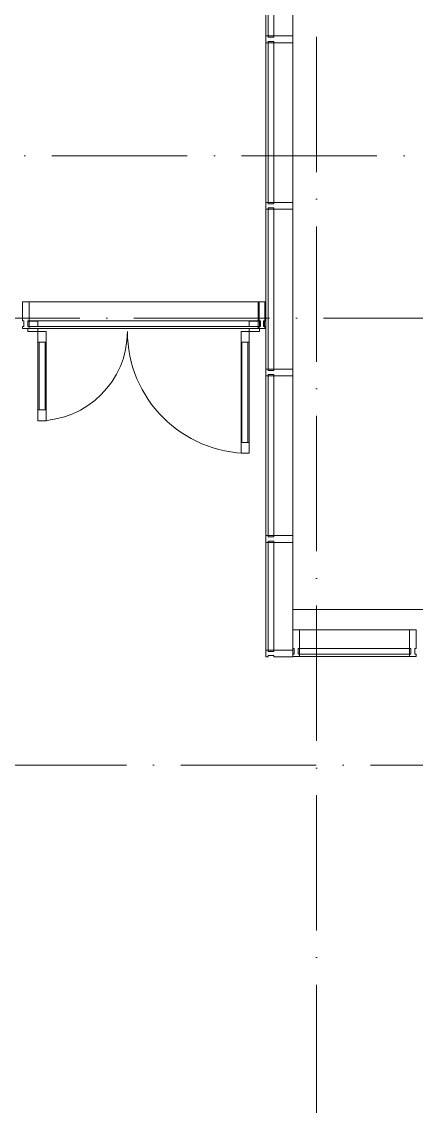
# Model space of a CAD drawing. Header units: millimetres. Extents: x -6467 to 105918, y -7090 to 92481.
# Drawn here: x 5575 to 8488, y 70761 to 78771 of the extents above; entities that cross this region are included whole.
import ezdxf

# ---------------------------------------------------------------- set-up
doc = ezdxf.new("R2010")
doc.units = ezdxf.units.MM
doc.linetypes.add('50_200_ШТРИХ_1Т_ш5_п1_п1_', pattern=[1400, 1000, -200, 0, -200])
for name, color, linetype, lineweight in [('A-DETL-GENF', 7, 'Continuous', 9), ('A-DOOR-2', 7, 'Continuous', 5), ('A-FLOR', 7, 'Continuous', 9), ('A-GLAZ-CWMG', 7, 'Continuous', 9), ('A-GLAZ-CWMG-1', 7, 'Continuous', 20)]:
    doc.layers.add(name, color=color, linetype=linetype, lineweight=lineweight)
doc.layers.add('Оси-3', color=7, linetype='50_200_ШТРИХ_1Т_ш5_п1_п1_', lineweight=9, true_color=0xaaaaaa)

# ---------------------------------------------------------------- blocks, each defined once
blk = doc.blocks.new('Прямоугольный импост - Импост структурный с накладкой - 180мм-21847957-АИ_План этажа Радиаторы_2')
at = {"layer": 'A-GLAZ-CWMG-1'}
for p, q in [((-50, 40), (-50, 180)), ((-50, 180), (0, 180)), ((0, 180), (0, 40)), ((-40, 40), (-50, 40)), ((-50, -17), (-50, 0)), ((-50, 0), (-40, 0)), ((-40, 0), (-40, 40)), ((-10, 40), (-10, 0)), ((0, 40), (-10, 40)), ((-10, 0), (0, 0)), ((0, 0), (0, -17)), ((0, -17), (-50, -17))]:
    blk.add_line(p, q, dxfattribs=at)
blk = doc.blocks.new('Прямоугольный импост - Импост структурный с накладкой - 180мм-23263808-АИ_План этажа Радиаторы_2')
at = {"layer": 'A-GLAZ-CWMG-1'}
for p, q in [((-50, 0), (-50, 17)), ((-50, 17), (0, 17)), ((-40, 0), (-50, 0)), ((-40, -40), (-40, 0)), ((0, 0), (-10, 0)), ((-10, 0), (-10, -40)), ((0, 17), (0, 0)), ((-50, -180), (-50, -40)), ((-50, -40), (-40, -40)), ((-10, -40), (0, -40)), ((0, -40), (0, -180)), ((0, -180), (-50, -180))]:
    blk.add_line(p, q, dxfattribs=at)
blk = doc.blocks.new('Дверь_Витражная_СКБ_2Ст - ДВВ_ДАО_СОШ_Гардероб_EIW30-23208067-АИ_План этажа Радиаторы_2')
at = {"layer": 'A-DETL-GENF'}
for p, q in [((-855, 37.5), (-780, 37.5)), ((-780, 37.5), (-855, 37.5)), ((-780, 37.5), (-780, 0)), ((-780, 0), (-780, 37.5)), ((855, 37.5), (780, 37.5)), ((780, 37.5), (780, 0)), ((855, 37.5), (780, 37.5)), ((780, 37.5), (780, 0)), ((-855, -37.5), (-855, -17)), ((-855, -17), (-855, -37.5)), ((-780, -37.5), (-855, -37.5)), ((-855, -37.5), (-780, -37.5)), ((-780, -17), (-780, -37.5)), ((-780, -37.5), (-780, -17)), ((-720, -37.5), (-780, -37.5)), ((-780, -697.5), (-780, -37.5)), ((-720, -37.5), (-780, -37.5)), ((-780, -37.5), (-780, -697.5)), ((-720, -697.5), (-720, -37.5)), ((-720, -697.5), (-720, -37.5)), ((720, -37.5), (780, -37.5)), ((720, -937.5), (720, -37.5)), ((720, -37.5), (720, -937.5)), ((780, -37.5), (720, -37.5)), ((780, -17), (780, -37.5)), ((780, -17), (780, -37.5)), ((780, -937.5), (780, -37.5)), ((780, -937.5), (780, -37.5)), ((780, -37.5), (855, -37.5)), ((780, -37.5), (855, -37.5)), ((855, -37.5), (855, -17)), ((855, -37.5), (855, -17)), ((-780, -117.5), (-720, -117.5)), ((-770, -617.5), (-770, -117.5)), ((-726, -617.5), (-726, -117.5)), ((780, -117.5), (720, -117.5)), ((726, -857.5), (726, -117.5)), ((770, -857.5), (770, -117.5)), ((-780, -617.5), (-720, -617.5)), ((-780, -697.5), (-720, -697.5)), ((-780, -697.5), (-720, -697.5)), ((780, -857.5), (720, -857.5)), ((780, -937.5), (720, -937.5)), ((720, -937.5), (780, -937.5))]:
    blk.add_line(p, q, dxfattribs=at)
at = {"layer": 'A-DOOR-2'}
for p, q in [((-780, -697.5), (-780, -37.5)), ((780, -937.5), (780, -37.5))]:
    blk.add_line(p, q, dxfattribs=at)
for centre, radius, start, end in [((-780, -37.5), 660, 270, 0), ((780, -37.5), 900, 180, 270)]:
    blk.add_arc(centre, radius, start, end, dxfattribs=at)
blk = doc.blocks.new('Прямоугольный импост - Импост структурный с накладкой - 180мм-23206923-АИ_План этажа Радиаторы_2')
at = {"layer": 'A-GLAZ-CWMG'}
for p, q in [((7320, 76701), (5630, 76701)), ((5630, 76521), (5630, 76561)), ((7320, 76561), (5630, 76561)), ((7320, 76521), (5630, 76521)), ((7320, 76504), (5630, 76504)), ((7320, 76561), (7320, 76521))]:
    blk.add_line(p, q, dxfattribs=at)
blk = doc.blocks.new('Прямоугольный импост - Импост структурный с накладкой - 180мм-20786475-АИ_План этажа Радиаторы_2')
at = {"layer": 'A-GLAZ-CWMG-1'}
for p, q in [((-25, 0), (-25, 17)), ((-25, 17), (25, 17)), ((-15, 0), (-25, 0)), ((-15, -40), (-15, 0)), ((25, 0), (15, 0)), ((15, 0), (15, -40)), ((25, 17), (25, 0)), ((-25, -180), (-25, -40)), ((-25, -40), (-15, -40)), ((15, -40), (25, -40)), ((25, -40), (25, -180)), ((25, -180), (-25, -180))]:
    blk.add_line(p, q, dxfattribs=at)
blk = doc.blocks.new('Прямоугольный импост - Импост структурный с накладкой - 180мм-26367187-АИ_План этажа Радиаторы_2')
at = {"layer": 'A-GLAZ-CWMG'}
for p, q in [((7625, 74281), (8437.5, 74281)), ((7625, 74101), (7625, 74141)), ((7625, 74141), (8437.5, 74141)), ((7625, 74101), (8437.5, 74101)), ((8437.5, 74141), (8437.5, 74101)), ((7625, 74084), (8437.5, 74084))]:
    blk.add_line(p, q, dxfattribs=at)
blk = doc.blocks.new('Прямоугольный импост - Импост структурный с накладкой - 180мм-22069925-АИ_План этажа Радиаторы_2')
at = {"layer": 'A-GLAZ-CWMG-1'}
for p, q in [((-25, 40), (-25, 180)), ((-25, 180), (25, 180)), ((25, 180), (25, 40)), ((-15, 40), (-25, 40)), ((-25, -17), (-25, 0)), ((-25, 0), (-15, 0)), ((-15, 0), (-15, 40)), ((15, 40), (15, 0)), ((25, 40), (15, 40)), ((15, 0), (25, 0)), ((25, 0), (25, -17)), ((25, -17), (-25, -17))]:
    blk.add_line(p, q, dxfattribs=at)
blk = doc.blocks.new('Прямоугольный импост - Импост структурный с накладкой - 180мм-20786484-АИ_План этажа Радиаторы_2')
at = {"layer": 'A-GLAZ-CWMG-1'}
for p, q in [((-50, 0), (-50, 17)), ((-50, 17), (0, 17)), ((-40, 0), (-50, 0)), ((-40, -40), (-40, 0)), ((0, 0), (-10, 0)), ((-10, 0), (-10, -40)), ((0, 17), (0, 0)), ((-50, -180), (-50, -40)), ((-50, -40), (-40, -40)), ((-10, -40), (0, -40)), ((0, -40), (0, -180)), ((0, -180), (-50, -180))]:
    blk.add_line(p, q, dxfattribs=at)
blk = doc.blocks.new('Прямоугольный импост - Импост структурный с накладкой - 180мм-29769736-АИ_План этажа Радиаторы_2')
at = {"layer": 'A-GLAZ-CWMG'}
for p, q in [((7378, 82355.7), (7378, 83535.7)), ((7395, 83535.7), (7435, 83535.7)), ((7395, 82355.7), (7395, 83535.7)), ((7435, 82355.7), (7435, 83535.7)), ((7575, 82355.7), (7575, 83535.7)), ((7435, 82355.7), (7395, 82355.7))]:
    blk.add_line(p, q, dxfattribs=at)
blk = doc.blocks.new('Прямоугольный импост - Импост структурный с накладкой - 180мм-V430-АИ_План этажа Радиаторы_2')
at = {"layer": 'A-GLAZ-CWMG'}
for p, q in [((7378, 76701), (7378, 77385.7)), ((7395, 77385.7), (7435, 77385.7)), ((7395, 76205.7), (7395, 77385.7)), ((7435, 76205.7), (7435, 77385.7)), ((7575, 76205.7), (7575, 77385.7)), ((7378, 76521), (7378, 76561)), ((7378, 76205.7), (7378, 76504)), ((7435, 76205.7), (7395, 76205.7))]:
    blk.add_line(p, q, dxfattribs=at)
blk = doc.blocks.new('Прямоугольный импост - Импост структурный с накладкой - 180мм-22664521-АИ_План этажа Радиаторы_2')
at = {"layer": 'A-GLAZ-CWMG'}
for p, q in [((7378, 74130.7), (7378, 74925.7)), ((7395, 74925.7), (7435, 74925.7)), ((7395, 74130.7), (7395, 74925.7)), ((7435, 74130.7), (7435, 74925.7)), ((7575, 74281), (7575, 74925.7)), ((7435, 74130.7), (7395, 74130.7)), ((7575, 74130.7), (7575, 74141))]:
    blk.add_line(p, q, dxfattribs=at)

msp = doc.modelspace()

# ---------------------------------------------------------------- linework, layer by layer
at = {"layer": 'A-FLOR'}
msp.add_line((9400, 74430.7), (7575, 74430.7), dxfattribs=at)
at = {"layer": 'Оси-3'}
for p, q in [((7750, 52458), (7750, 91281)), ((50200, 77781), (-5267.3, 77781)), ((32605, 76581), (-5267.3, 76581)), ((24550, 73281), (-5267.3, 73281))]:
    msp.add_line(p, q, dxfattribs=at)

# ---------------------------------------------------------------- block references
at = {"layer": 'A-DOOR-2'}
msp.add_blockref('Дверь_Витражная_СКБ_2Ст - ДВВ_ДАО_СОШ_Гардероб_EIW30-23208067-АИ_План этажа Радиаторы_2', (6475, 76521), dxfattribs=at)
at = {"layer": 'A-GLAZ-CWMG'}
for name, p in [('Прямоугольный импост - Импост структурный с накладкой - 180мм-29769736-АИ_План этажа Радиаторы_2', (0, -3690)), ('Прямоугольный импост - Импост структурный с накладкой - 180мм-29769736-АИ_План этажа Радиаторы_2', (0, -4920)), ('Прямоугольный импост - Импост структурный с накладкой - 180мм-V430-АИ_План этажа Радиаторы_2', (0, 0)), ('Прямоугольный импост - Импост структурный с накладкой - 180мм-23206923-АИ_План этажа Радиаторы_2', (0, 0)), ('Прямоугольный импост - Импост структурный с накладкой - 180мм-29769736-АИ_План этажа Радиаторы_2', (0, -7380)), ('Прямоугольный импост - Импост структурный с накладкой - 180мм-22664521-АИ_План этажа Радиаторы_2', (0, 0)), ('Прямоугольный импост - Импост структурный с накладкой - 180мм-26367187-АИ_План этажа Радиаторы_2', (0, 0))]:
    msp.add_blockref(name, p, dxfattribs=at)
at = {"layer": 'A-GLAZ-CWMG', "extrusion": (0, 0, -1)}
for name, p, rotation in [('Прямоугольный импост - Импост структурный с накладкой - 180мм-20786475-АИ_План этажа Радиаторы_2', (-7395, 78640.7), 270.0000000000001), ('Прямоугольный импост - Импост структурный с накладкой - 180мм-20786475-АИ_План этажа Радиаторы_2', (-7395, 77410.7), 270.0000000000001), ('Прямоугольный импост - Импост структурный с накладкой - 180мм-20786475-АИ_План этажа Радиаторы_2', (-5605, 76521), 180), ('Прямоугольный импост - Импост структурный с накладкой - 180мм-20786475-АИ_План этажа Радиаторы_2', (-7345, 76521), 180), ('Прямоугольный импост - Импост структурный с накладкой - 180мм-23263808-АИ_План этажа Радиаторы_2', (-7378, 76521), 180), ('Прямоугольный импост - Импост структурный с накладкой - 180мм-20786475-АИ_План этажа Радиаторы_2', (-7395, 76180.7), 270.0000000000001), ('Прямоугольный импост - Импост структурный с накладкой - 180мм-20786475-АИ_План этажа Радиаторы_2', (-7395, 74950.7), 270.0000000000001), ('Прямоугольный импост - Импост структурный с накладкой - 180мм-20786484-АИ_План этажа Радиаторы_2', (-7395, 74080.7), 270.0000000000001)]:
    msp.add_blockref(name, p, dxfattribs=dict(at, rotation=rotation))
for name, p in [('Прямоугольный импост - Импост структурный с накладкой - 180мм-21847957-АИ_План этажа Радиаторы_2', (-7575, 74101)), ('Прямоугольный импост - Импост структурный с накладкой - 180мм-22069925-АИ_План этажа Радиаторы_2', (-8462.5, 74101))]:
    msp.add_blockref(name, p, dxfattribs=at)

doc.saveas('drawing.dxf')
